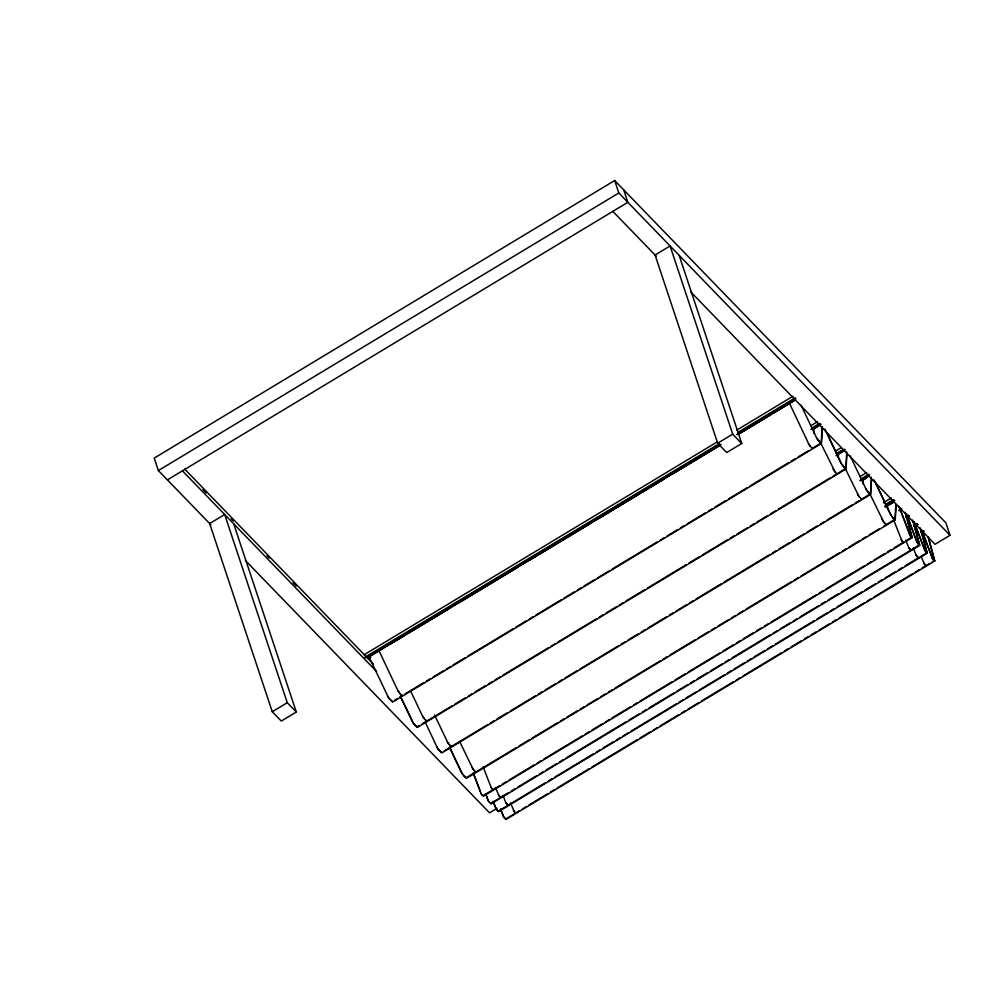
<?xml version="1.0" encoding="UTF-8"?>
<svg xmlns="http://www.w3.org/2000/svg" width="1000" height="1000" viewBox="0 0 1000 1000"><rect width="100%" height="100%" fill="white"/><g stroke="black" fill="none" stroke-linecap="round" stroke-linejoin="round"><path stroke-width="1.5" d="M813.637 433.013L813.875 428.587L821.087 424.237M822.125 426.463L821.263 443L812.438 448.175M822.45 426.863L821.413 443.562L392.638 702.05L389.1 698.662M838.312 456.962L838.475 454.012L844.475 450.387M846.725 451.887L845.863 468.425L838.5 472.9M846.975 453.762L846.012 468.988L417.238 727.475L412.65 722.412M862.837 483.862L863.075 479.438L869.075 475.812M871.338 477.312L870.462 493.85L861.9 499.05L860.863 498.5M871.575 479.188L870.612 494.412L441.838 752.9L437.75 748.675M887.513 507.812L887.675 504.862L885.163 506.675M895.85 504.212L895.062 519.275L883.825 526.087M896.175 504.613L895.212 519.85L466.438 778.325L461.85 773.263M402.85 695.55L400.925 694.862L397.675 690.188L378.95 650.625L381.887 649.225M417.125 726.612L414.338 724.762M425.913 720.45L427.137 720.575M427.45 720.975L425.525 720.288L422.275 715.612L410.65 691.062M452.05 746.4L450.025 745.413M466.325 777.463L464.613 776.862L461.463 772.5L449.837 747.95M476.337 771.425L466.15 777.887M476.65 771.825L474.725 771.137L471.863 767.237M813.188 448.175L811.825 448.025L808.9 444.4M837.788 473.6L836.912 473.825L835.238 472.013M862.387 499.025L861.513 499.25L859.287 496.775M886.988 524.45L886.112 524.675L883.888 522.2M482.038 794.862L483.537 795.888M491.062 803.662L488.312 801.025L485.45 793.525M493.55 789.85L490.8 787.212M498.263 811.062L497.1 810.425M498.587 811.438L496.05 808.938L493.775 802.95M501.075 797.625L498.363 794.775M505.775 818.975L504.9 818.5M506.112 819.225L503.363 816.587L500.5 809.075M508.6 805.4L505.85 802.775L502.975 795.263M514.9 812.475L515.8 812.8M516.125 813.188L514.625 812.163M903.562 542.087L894.112 547.938M903.888 542.475L902.4 541.45M911.087 549.862L910.45 549.775M911.413 550.25L908.662 547.612L905.8 540.112M905.15 565.913L918.612 557.65M918.938 558.025L915.95 554.938L913.325 547.888M926.462 565.8L923.713 563.175M392.488 701.475L388.55 697.812M399.85 697.087L402.5 695.45M426.95 721L452.35 705.7M833.288 476.05L837.438 473.488M483.413 796.15L912.175 537.663L905.837 514.075M515.7 813.012L519.712 810.588M907.075 540.112L911.975 537.013L905.125 512.275M910.987 550.075L919.513 544.8L912.65 520.05M490.938 803.925L919.7 545.438L913.363 521.85M919.725 557.125L927.038 552.575L920.175 527.837M498.462 811.7L927.225 553.212L920.888 529.637M932.05 562L934.562 560.35L928.1 537.062M505.988 819.475L934.75 561L928.413 537.413M690.925 292.075L934.987 544.325L950 535.275L945.863 522.825L614.675 180.525L154.238 458.1L158.375 470.55L210.8 524.725M158.375 470.55L618.812 192.975L950 535.275M167.413 479.888L627.85 202.312L623.7 189.85M364.1 654.788L716.838 442.137M736.875 430.062L792.987 396.225M272.262 711.737L287.275 702.688L296.312 712.025L281.288 721.075L272.262 711.737L209.662 523.55L224.675 514.5L287.275 702.688M717.688 443.212L732.7 434.162L741.725 443.5L726.712 452.55L717.688 443.212L655.075 255.025L670.088 245.975L732.7 434.162M364.925 657.288L719 443.837M737.712 432.562L795.163 397.925M365.375 657.763L719.45 444.3M738.162 433.025L795.612 398.387M366.9 657.525L719.638 444.875M737.013 434.4L795.8 398.963M387.912 696.425L368.938 656.663L721.125 444.338M737.163 434.675L795.3 399.625M379.087 650.738L719.925 445.262M738.637 433.975L795.438 399.738M377.962 651.6L368.938 656.663M389.913 644.4L405.95 634.725M408.625 633.112L450.05 608.138M458.075 603.3L516.888 567.85M530.25 559.788L536.938 555.763M539.612 554.15L590.4 523.525M598.425 518.688L639.85 493.713M642.525 492.1L658.562 482.438M661.237 480.825L663.913 479.212M671.938 474.375L718.713 446.175M740.1 433.275L770.85 414.75M773.512 413.137L794.362 400.562M368.113 658.775L370.788 657.163M810.913 425.688L817.588 421.65M811.737 428.175L819.762 423.35M810.863 429.45L818.875 424.625M812.387 429.225L820.4 424.387M819.9 425.05L813.9 428.675L816.438 427.337M394.85 700.1L397.35 698.6M405.025 693.962L423.738 682.688M426.413 681.075L430.425 678.662M433.1 677.05L443.787 670.6M446.463 668.988L450.475 666.575M453.15 664.963L465.175 657.712M467.85 656.1L513.3 628.7M515.962 627.087L526.663 620.638M529.338 619.025L533.35 616.613M536.013 615L561.413 599.688M564.087 598.075L574.775 591.638M577.45 590.025L581.462 587.6M584.138 585.988L594.825 579.55M597.5 577.938L609.538 570.688M612.2 569.075L657.65 541.675M660.325 540.062L664.338 537.65M667 536.038L677.7 529.587M680.375 527.975L684.388 525.562M687.05 523.95L705.763 512.663M708.438 511.05L712.45 508.638M715.125 507.025L725.812 500.575M728.487 498.963L747.2 487.688M749.875 486.075L788.637 462.7M791.312 461.1L795.325 458.675M798 457.062L808.688 450.613M835.512 451.112L840.863 447.887M836.338 453.612L843.025 449.575M836.8 454.075L844.812 449.237M836.988 454.65L845 449.812M835.95 455.812L838.625 454.212M841.025 452.762L843.438 451.312M416.95 727.038L419.45 725.525M421.95 724.025L424.45 722.513M455.025 704.087L465.712 697.638M468.387 696.025L472.4 693.612M475.075 692L485.763 685.55M488.438 683.938L492.45 681.525M495.125 679.912L500.475 676.688M503.137 675.075L548.587 647.675M551.263 646.062L555.275 643.65M557.95 642.038L596.7 618.675M599.375 617.062L603.387 614.637M606.062 613.025L616.75 606.587M619.425 604.975L623.438 602.55M626.112 600.938L644.825 589.663M647.5 588.05L686.263 564.688M688.938 563.075L699.625 556.625M702.3 555.013L727.7 539.7M730.362 538.088L734.375 535.675M737.05 534.062L747.75 527.612M750.413 526L754.425 523.587M757.1 521.975L767.788 515.525M770.462 513.913L775.812 510.688M778.487 509.087L830.612 477.65M860.113 476.538L866.787 472.5M860.938 479.038L868.962 474.2M860.062 480.3L868.075 475.475M860.25 480.875L869.6 475.238M869.1 475.9L863.1 479.525L865.763 478.288M863.388 479.837L865.788 478.387M444.05 750.962L487.65 724.675M490.312 723.062L494.325 720.65M497 719.038L507.688 712.588M510.363 710.975L535.763 695.662M538.438 694.05L542.45 691.637M545.125 690.025L555.812 683.575M558.488 681.963L562.5 679.55M565.163 677.938L577.2 670.688M579.875 669.075L618.638 645.713M621.3 644.1L625.312 641.675M627.987 640.062L638.688 633.625M641.35 632.013L645.362 629.587M648.037 627.975L666.75 616.7M669.425 615.087L673.438 612.675M676.112 611.062L686.8 604.612M689.475 603L693.487 600.588M696.162 598.975L721.55 583.663M724.225 582.05L769.675 554.65M772.35 553.038L776.35 550.625M779.025 549.012L789.725 542.562M792.387 540.95L804.425 533.7M807.1 532.087L817.788 525.638M820.462 524.038L824.475 521.613M827.15 520L852.537 504.688M855.212 503.075L859.225 500.662M883.375 502.762L891.388 497.925M885.537 504.462L893.562 499.625M886 504.925L894.013 500.087M884.85 506.3L894.2 500.662M885 506.475L894.887 500.513M889.038 504.338L892.638 502.163M885.312 506.875L887.987 505.262M889.188 504.538L892.8 502.362M889.488 504.812L893.088 502.638M899.05 510.05L901.725 508.438M899.1 510.812L901.513 509.363M477.488 771.05L516.25 747.688M518.925 746.075L529.625 739.625M532.288 738.012L557.688 722.7M560.363 721.087L564.375 718.675M567.05 717.062L577.737 710.612M580.413 709L584.425 706.587M587.1 704.975L597.788 698.525M600.462 696.912L605.812 693.7M608.475 692.087L612.487 689.663M615.163 688.05L660.612 660.662M663.288 659.05L667.288 656.625M669.963 655.013L695.362 639.7M698.037 638.1L708.725 631.65M711.4 630.037L715.413 627.625M718.088 626.013L728.775 619.562M731.45 617.95L735.462 615.538M738.138 613.925L743.475 610.7M746.15 609.087L791.6 581.688M794.275 580.075L798.275 577.663M800.95 576.05L839.712 552.675M842.387 551.075L846.4 548.65M849.075 547.038L859.762 540.588M862.438 538.987L866.45 536.562M869.125 534.95L879.812 528.513M905.938 516.788L908.612 515.188M906.388 517.263L909.062 515.65M906.587 517.837L909.25 516.225M913.913 525.037L916.587 523.425M914.112 525.612L916.775 524M914.163 526.362L917.763 524.188M914.312 526.538L917.913 524.362M914.463 526.7L916.875 525.25M914.613 526.838L917.013 525.4M483.113 795.7L491.875 790.425M493.125 789.675L499.812 785.638M502.475 784.025L506.488 781.612M509.162 780L534.562 764.688M537.238 763.075L541.237 760.662M543.913 759.05L582.675 735.688M585.35 734.075L589.362 731.65M592.038 730.037L602.725 723.6M605.4 721.988L609.412 719.562M612.087 717.95L630.8 706.675M633.475 705.062L637.475 702.65M640.15 701.038L672.237 681.7M674.9 680.088L685.6 673.637M688.275 672.025L720.35 652.688M723.025 651.075L733.713 644.625M736.388 643.012L740.4 640.6M743.075 638.987L753.763 632.537M756.438 630.925L761.787 627.7M764.463 626.1L768.462 623.675M771.137 622.062L816.587 594.663M819.262 593.062L823.275 590.638M825.938 589.025L864.7 565.662M867.375 564.05L871.388 561.625M874.062 560.025L884.75 553.575M887.425 551.962L891.438 549.55M920.987 532.35L923.662 530.737M921.45 532.812L924.112 531.213M491.887 802.725L500.65 797.45M501.987 796.65L508.675 792.613M511.35 791L515.35 788.587M518.025 786.975L536.737 775.688M539.412 774.087L543.425 771.663M546.1 770.05L556.788 763.6M559.462 762L563.475 759.575M566.15 757.962L626.287 721.7M628.962 720.088L639.663 713.65M642.337 712.038L646.338 709.613M649.013 708.012L674.412 692.7M677.087 691.087L687.775 684.638M690.45 683.025L694.463 680.612M697.138 679L707.825 672.55M710.5 670.938L722.525 663.688M725.2 662.075L729.212 659.663M731.888 658.05L770.65 634.675M773.325 633.062L777.337 630.65M780 629.038L790.7 622.587M793.375 620.975L797.375 618.562M800.05 616.95L818.763 605.675M821.438 604.062L825.45 601.638M828.125 600.025L838.812 593.587M841.488 591.975L860.2 580.688M862.875 579.075L909.663 550.875M497.075 808.325L489.562 812.85L245.512 560.6M498.162 811.263L545.6 782.663M548.275 781.05L552.288 778.637M554.963 777.025L593.725 753.662M596.4 752.05L600.4 749.625M603.075 748.012L613.775 741.575M616.438 739.963L620.45 737.537M623.125 735.925L628.475 732.712M631.15 731.1L676.587 703.7M679.262 702.087L683.275 699.675M685.95 698.062L696.637 691.612M699.312 690L724.712 674.688M727.387 673.075L731.388 670.662M734.062 669.05L744.762 662.6M747.438 660.987L751.438 658.575M754.112 656.963L764.812 650.512M767.487 648.9L772.825 645.688M775.5 644.075L814.262 620.7M816.938 619.087L827.625 612.65M830.3 611.038L834.312 608.612M836.988 607L862.387 591.688M865.05 590.087L875.75 583.638M878.425 582.025L882.425 579.612M885.1 578L895.8 571.55M898.475 569.938L902.475 567.525M505.7 819.038L514.45 813.763M522.388 808.975L526.4 806.562M529.075 804.95L547.788 793.662M550.45 792.062L554.462 789.638M557.137 788.025L589.212 768.688M591.888 767.075L637.337 739.675M640.013 738.062L650.7 731.625M653.375 730.013L657.387 727.588M660.062 725.987L678.775 714.7M681.45 713.088L685.45 710.675M688.125 709.062L698.825 702.613M701.5 701L733.575 681.663M736.25 680.05L740.25 677.638M742.925 676.025L781.688 652.65M784.362 651.038L788.375 648.625M791.05 647.013L801.737 640.562M804.412 638.95L808.425 636.538M811.1 634.925L816.438 631.7M819.112 630.087L829.812 623.65M832.487 622.038L836.488 619.612M839.163 618L864.562 602.7M867.237 601.087L871.25 598.663M873.913 597.05L912.675 573.688M915.35 572.075L919.362 569.663M922.038 568.05L929.65 563.45M821.112 443.125L819.575 442.1M821.413 443.562L816.425 437.738M845.713 468.55L844.675 468M846.012 468.988L841.025 463.162L824.887 429.062M870.312 493.975L868.775 492.962M870.612 494.412L866.025 489.35M894.912 519.4L893.875 518.85M895.212 519.85L892.3 517.125M441.55 752.463L438.938 750.188M911.875 537.225L911.087 536.675M912.175 537.663L910.812 536.375M919.412 545L916.838 542.087L906.325 513.888M919.7 545.438L917.675 543.5M926.8 552.762L925.863 551.938M927.225 553.212L924.638 550.1L914.137 521.938M934.463 560.562L933.662 560.013M934.75 561L932.125 558.1M490.513 803.462L488.35 800.812L486.25 795.175M507.863 805.113L505.887 802.55M789.562 403.462L808.625 443.713M885.462 523.925L884.438 522.863M401.312 695.025L400.288 693.975M612.825 211.363L656.213 256.2M184.688 469.087L373.425 664.163M202.975 489.637L206.238 493M231.188 518.787L233.35 521.038M266.975 555.788L269.15 558.025M293.012 582.688L296.262 586.05M182.425 470.838L376.587 671.513M893.475 518.688L890.225 514.012L874.087 479.913M844.275 467.837L841.425 463.925M925.25 565.087L924.688 564.438M910.3 549.837L909.262 548.575M902.775 542.062L901.175 539.612M449.487 744.825L450.125 745.713M933.425 559.95L932.738 559.05M910.85 536.613L898.8 506.1M868.288 492.6L866.513 490.188M917.487 557.25L916.188 555.4M819.087 441.75L816.825 438.5M835.263 472.25L820.35 442.312M514.663 812.4L510.513 803.05M492.088 789.062L491.4 788.175M448.95 744.15L449.525 745.05M504.663 818.438L503.963 817.537M482.075 795.1L480.788 793.25M925.55 551.737L913.85 521.663M910.5 536.188L909.55 534.763M902.087 541.25L893.538 519.637M499.263 796.413L495.45 787.487M496.788 810.225L492.975 801.3M883.85 522.35L869.55 493.162M859.25 496.925L858.1 495.25M834.65 471.5L833.012 469M809.45 445.25L810.05 446.062M472.912 768.9L473.512 769.725M448.913 744.3L447.75 742.638M424.312 718.875L422.663 716.388M399.712 693.45L398.062 690.95M924.412 564.062L921.375 557.075M883.35 521.462L882.062 519.288M858.75 496.037L845.6 469.113M448.413 743.425L447.262 741.812M438.4 749.45L437.25 747.837M413.8 724.025L400.637 697.1M932.575 558.6L921.375 529.438M917.525 543.05L907.138 515.575M909.112 548.125L908.7 547.4M513.812 811.062L513.413 810.337M491.238 787.725L483.2 767.013M503.812 817.087L500.775 809.325M481.225 793.75L473.188 773.05M891.275 515.65L875.775 483.137M808.413 443.575L809.062 444.438M472.525 768.1L459.85 741.912M388.05 696.988L388.713 697.85M865.625 488.587L866.237 489.487M857.463 493.862L857.825 494.562M447.488 741.938L434.613 715.125M436.863 747.075L437.475 747.975M387.663 696.225L388.275 697.125M850.138 455.85L865.875 488.787M826.575 432.287L841.275 463.363M800.938 405L816.675 437.938M449.688 747.275L461.712 772.7M425.087 721.85L437.113 747.275M400.487 696.425L412.512 721.85M922.188 531.125L932.163 557.875M899.613 507.788L909.587 534.538M473.475 773.312L480.3 791.625M679.125 255.312L741.725 443.5M614.675 180.525L618.812 192.975M233.7 523.837L296.312 712.025"/></g></svg>
